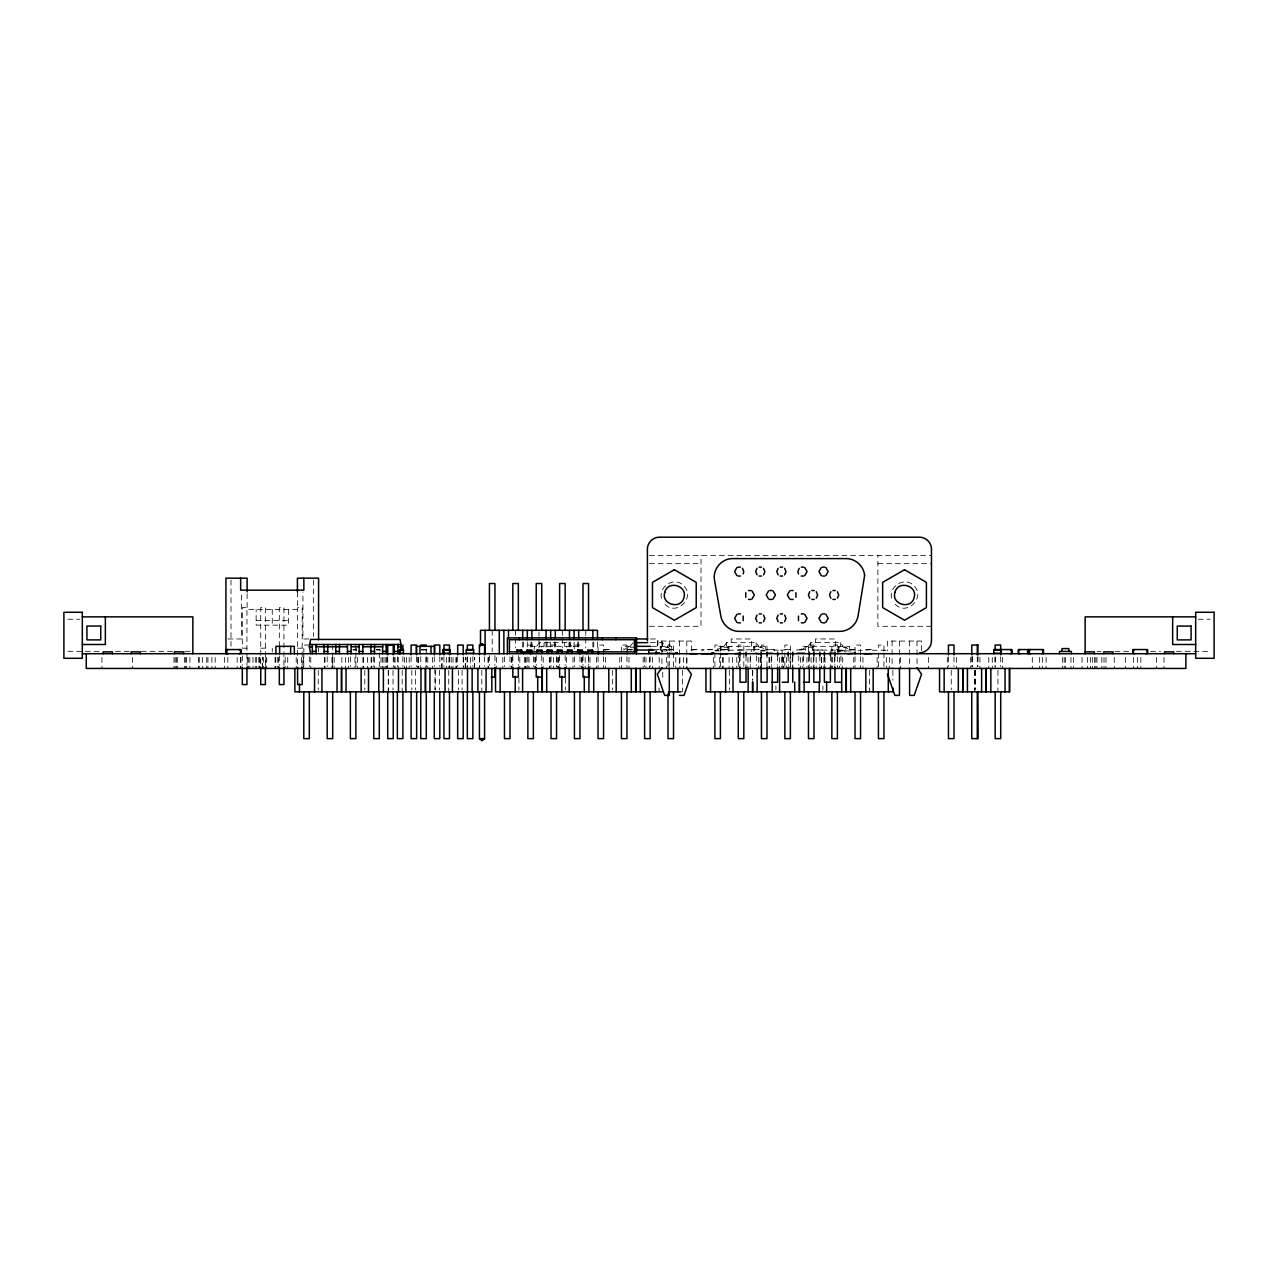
<?xml version="1.0" encoding="UTF-8"?>
<svg xmlns="http://www.w3.org/2000/svg" width="1278" height="1278" viewBox="0 0 1278 1278"><rect width="100%" height="100%" fill="white"/><g stroke="black" fill="none" stroke-linecap="round" stroke-linejoin="round"><path stroke-width="0.75" stroke-dasharray="5 3.75" d="M539.364 646.333L539.444 642.658L568.934 642.658L571.697 646.333M726.527 646.333L726.623 642.658L756.097 642.658L758.86 646.333M810.763 646.333L810.843 642.658L840.317 642.658L843.081 646.333M536.68 646.333L539.444 642.658M630.278 646.333L633.041 642.658M723.859 646.333L726.623 642.658M808.079 646.333L810.843 642.658M635.342 647.259L627.514 647.259L623.824 650.023L623.824 646.333L635.342 646.333M728.923 647.259L721.096 647.259L717.405 650.023L717.405 646.333L765.314 646.333L765.314 650.023L761.624 647.259L753.796 647.259M813.143 647.259L805.316 647.259L801.641 650.023L801.641 646.333L849.535 646.333L849.535 650.023L845.844 647.259L838.017 647.259M649.384 555.371L931.47 555.371M649.384 563.662L701.015 563.662M877.874 563.662L931.47 563.662M67.862 619.239L79.779 619.239M1198.221 619.239L1210.138 619.239M256.143 620.549L288.381 620.549M649.384 626.3L701.015 626.3L701.015 555.371M931.47 626.3L877.874 626.3L877.874 555.371M227.883 638.968L241.59 638.968L241.59 591.906M308.813 638.968L302.934 638.968L302.934 591.906M650.39 638.968L657.898 638.968L657.898 646.333M650.39 642.658L662.515 642.658L665.279 646.333M309.324 645.055L303.797 645.055L303.86 651.86M527.862 645.055L533.373 645.055M551.026 645.055L556.553 645.055M579.956 645.055L574.429 645.055L574.429 648.952M530.242 646.333L578.135 646.333M651.604 646.333L671.717 646.333L671.717 650.023L668.043 647.259L660.215 647.259M574.461 647.259L573.534 646.333M246.942 648.186L242.325 648.186L242.325 607.657L246.942 607.657L246.942 665.407M260.744 648.186L265.361 648.186M297.598 648.186L302.199 648.186M352.984 649.559L356.658 649.559M376.371 649.559L380.061 649.559L380.061 652.323M421.325 649.559L426.852 649.559L426.852 652.323M632.738 649.559L625.373 649.559L632.738 650.023M653.953 649.559L666.844 649.559L666.844 652.323M854.998 649.559L847.634 649.559L854.998 650.023M352.984 650.023L356.658 650.023M376.371 650.023L380.061 650.023M421.325 650.023L426.852 650.023M666.381 650.023L664.991 649.559M667.483 650.023L674.848 649.559L667.483 649.559L667.483 653.713M714.69 650.246L718.683 650.246M728.636 650.246L759.084 649.559L751.72 649.559L751.72 653.713M761.113 650.246L765.107 650.246M778.478 650.246L765.746 649.559L774.292 649.559L774.292 653.713M780.475 650.246L789.5 649.559L782.12 649.559L782.12 653.713M813.143 650.023L846.244 650.246M858.209 650.246L862.203 650.246M872.171 650.246L886.117 650.246M662.052 650.949L671.909 650.949M715.488 650.949L719.402 650.949M760.314 650.949L765.49 650.949M839.934 650.949L839.934 651.86L839.87 650.949L851.372 650.949M67.862 651.333L101.601 651.333M115.483 651.333L129.366 651.333M141.267 651.333L173.009 651.333M184.927 651.333L190.869 651.333M1097.051 651.333L1101.013 651.333M1114.911 651.333L1130.774 651.333M1150.615 651.333L1160.536 651.333M1176.399 651.333L1210.138 651.333M895.271 604.254C906.725 616.603 926.151 597.177 913.802 585.723C903.834 574.828 885.239 589.094 893.194 601.539M665.087 604.254C676.541 616.603 695.967 597.177 683.618 585.723C673.65 574.828 655.055 589.094 662.994 601.539M840.317 642.658L840.413 646.333M756.097 642.658L756.193 646.333M662.515 642.658L662.595 646.333M568.934 642.658L569.014 646.333M1164.002 657.387L1164.002 668.442M1156.638 657.387L1156.638 668.442M1140.855 657.387L1140.855 668.442M1137.34 657.387L1137.34 668.442M1133.618 657.387L1133.618 668.442M1125.327 657.387L1125.327 668.442M1114.272 657.387L1114.272 668.442M1105.981 657.387L1105.981 668.442M1104 657.387L1104 668.442M1101.828 657.387L1101.828 668.442M1096.987 657.387L1096.987 668.442M1095.805 657.387L1095.805 668.442M1094.463 657.387L1094.463 668.442M1092.307 657.387L1092.307 668.442M1090.326 657.387L1090.326 668.442M1087.626 657.387L1087.626 668.442M1082.035 657.387L1082.035 668.442M1073.584 657.387L1073.584 668.442M1070.98 657.387L1070.98 668.442M1065.389 657.387L1065.389 668.442M1064.223 657.387L1064.223 668.442M1062.689 657.387L1062.689 668.442M1046.091 657.387L1046.091 668.442M1042.576 657.387L1042.576 668.442M1039.653 657.387L1039.653 668.442M1032.289 657.387L1032.289 668.442M1002.399 657.387L1002.399 668.442M1000.706 656.748L1000.706 666.493M997.942 670.391L997.942 691.845M995.179 656.748L995.179 666.493M995.035 657.387L995.035 668.442M992.287 657.387L992.287 668.442M988.773 657.387L988.773 668.442M979.922 657.387L979.922 668.442M978.101 656.748L977.894 666.493M977.287 656.748L977.287 666.493M975.338 670.391L975.338 689.896M975.13 670.391L975.13 689.896M974.523 670.391L974.523 691.845M972.574 656.748L972.574 666.493M972.382 656.748L972.382 666.493M971.759 656.748L971.759 666.493M970.721 657.387L970.721 668.442M956.535 657.387L956.535 668.442M953.995 656.748L953.995 666.493M951.231 670.391L951.231 689.896M948.468 656.748L948.468 666.493M947.317 657.387L947.317 668.442M928.531 657.387L928.531 668.442M921.566 650.678L921.566 641.045L887.491 641.045L887.491 650.821M916.965 641.045L917.109 668.442M909.601 641.045L909.601 666.269M900.447 657.387L900.447 668.442M899.472 641.045L899.472 666.269M892.891 670.391L892.891 680.136M892.092 641.045L892.092 667.755M889.472 657.387L889.472 668.442M886.341 657.387L886.341 668.442M883.961 650.901L883.961 645.055L878.433 645.055L878.433 650.901M883.961 652.85L883.961 666.493M878.433 652.85L878.433 666.493M877.123 657.387L877.123 668.442M869.487 670.391L869.487 691.845M862.938 657.387L862.938 668.442M860.557 654.799L860.557 645.055L855.03 645.055L855.03 654.799M860.557 656.748L860.557 668.442M855.03 656.748L855.03 668.442M853.736 657.387L853.736 668.442M845.844 647.259L845.844 652.099M844.934 646.333L844.934 647.259M844.47 650.949L844.534 651.86M842.697 657.387L842.697 668.442M840.924 655.902L840.924 665.311M839.55 657.387L839.55 668.442M838.943 647.259L838.943 652.099M838.624 652.323L838.624 649.559L831.259 650.023M838.017 646.333L838.017 652.099M837.378 654.799L837.378 645.055L831.85 645.055L831.85 654.799M837.378 656.748L837.378 668.442M835.716 646.333L835.716 638.968L815.46 638.968L815.46 646.333M834.949 655.902L834.949 665.311M834.406 657.387L834.406 668.442M832.17 657.387L832.17 668.442M831.85 656.748L831.85 668.442M830.38 655.902L830.333 668.442M824.997 657.387L824.997 668.442M824.39 655.902L824.39 665.311M823.879 657.387L823.879 668.442M822.92 685.982L822.92 689.896M822.249 650.023L814.885 650.023M821.642 657.387L821.642 668.442M821.482 657.387L821.482 668.442M819.837 655.902L819.837 665.311M816.147 657.387L816.147 668.442M813.99 654.799L813.99 645.055L808.463 645.055L808.463 654.799M813.846 655.902L813.99 668.442M813.351 657.387L813.351 668.442M813.143 646.333L813.143 650.486M812.233 647.259L812.233 650.486M811.115 657.387L811.115 668.442M809.293 655.902L809.293 665.311M808.463 656.748L808.463 668.442M806.945 657.387L806.945 668.442M806.242 646.333L806.242 647.259M805.316 647.259L805.316 650.486M803.303 655.902L803.303 665.311M802.824 657.387L802.824 668.442M800.587 657.387L800.587 668.442M798.75 655.902L798.75 665.311M792.759 655.902L792.759 668.442M792.296 657.387L792.296 668.442M790.379 650.901L790.379 645.055L784.852 645.055L784.852 650.901M790.379 652.85L790.379 666.493M790.06 657.387L790.06 668.442M788.191 655.902L788.191 665.311M786.401 657.387L786.401 668.442M784.852 652.85L784.852 666.493M783.542 657.387L783.542 668.442M782.887 657.387L782.887 668.442M782.216 655.902L782.216 665.311M781.769 657.387L781.769 668.442M779.532 657.387L779.532 668.442M777.647 655.902L777.647 665.311M775.922 685.982L775.922 689.896M771.656 655.902L771.656 665.311M771.241 657.387L771.241 668.442M769.356 657.387L769.356 668.442M769.005 657.387L769.005 668.442M766.976 650.901L766.976 645.055L761.464 645.055L761.464 650.901M766.976 652.85L766.976 666.493M761.464 652.85L761.464 666.493M761.113 655.902L761.113 665.311M760.698 646.333L760.698 647.259M760.714 657.387L760.714 668.442M760.154 657.387L760.154 668.442M758.477 657.387L758.477 668.442M756.56 655.902L756.56 665.311M754.707 647.259L754.707 650.486M753.796 646.333L753.796 652.099M752.742 670.391L752.742 680.136M752.518 670.391L752.518 680.136M751.496 646.333L751.496 638.968L731.224 638.968L731.224 646.333M750.569 655.902L750.569 665.311M750.186 657.387L750.186 668.442M747.949 657.387L747.949 668.442M746.017 655.902L745.969 668.442M743.812 650.901L743.812 645.055L738.285 645.055L738.285 650.901M743.812 652.85L743.812 666.493M742.71 650.023L735.329 650.023M740.026 655.902L740.026 665.311M739.658 657.387L739.658 668.442M738.285 652.85L738.285 666.493M736.751 657.387L736.751 668.442M732.582 657.387L732.582 668.442M729.355 670.391L729.355 689.896M728.923 646.333L728.923 652.099M729.067 657.387L729.067 668.442M727.997 647.259L727.997 650.486M723.236 657.387L723.236 668.442M722.565 657.387L722.565 668.442M722.022 646.333L722.022 647.259M721.096 647.259L721.096 650.486M720.409 650.901L720.409 645.055L714.881 645.055L714.881 650.901M720.409 652.85L720.409 666.493M719.706 657.387L719.706 668.442M714.881 652.85L714.881 666.493M713.364 657.387L713.364 668.442M691.382 650.821L691.382 641.045L657.307 641.045L657.307 648.745M686.829 657.387L686.829 668.442M686.781 641.045L686.781 665.838M683.458 657.387L683.458 668.442M682.468 670.391L682.468 691.845M679.944 657.387L679.944 668.442M679.417 641.045L679.417 666.269M675.774 657.387L675.774 668.442M673.522 650.901L673.522 645.055L667.995 645.055L667.995 650.901M673.522 652.85L673.522 666.493M669.289 641.045L669.289 650.742M669.289 652.691L669.289 666.269M667.995 652.85L667.995 666.493M667.116 646.333L667.116 647.259M666.557 657.387L666.557 668.442M662.755 672.34L662.755 680.136M662.132 650.949L662.132 651.86M661.908 641.045L661.908 667.755M661.125 647.259L661.125 650.486M660.215 646.333L660.215 650.486M659.192 657.387L659.192 668.442M659.065 687.947L659.065 691.845M652.387 657.387L652.387 668.442M650.135 656.748L650.135 666.493M649.528 657.387L649.528 668.442M646.013 657.387L646.013 668.442M644.607 656.748L644.607 666.493M643.169 657.387L643.169 668.442M628.984 657.387L628.984 668.442M628.425 646.333L628.425 647.259M627.514 647.259L627.514 650.486M626.955 654.799L626.955 645.055L621.428 645.055L621.428 654.799M626.955 656.748L626.955 668.442M621.428 656.748L621.428 668.442M619.766 657.387L619.766 668.442M612.497 670.391L612.497 689.896M605.58 657.387L605.58 668.442M603.567 654.799L603.567 645.055L598.04 645.055L598.04 654.799M603.567 656.748L603.567 668.442M598.04 656.748L598.04 668.442M597.465 642.003L597.465 649.799M596.379 657.387L596.379 668.442M593.791 642.003L593.791 647.85M592.864 642.003L592.864 647.85M589.989 657.387L589.989 668.442M588.711 657.387L588.711 668.442M588.535 655.662L588.535 665.407M585.771 630.31L585.771 636.156M585.771 638.105L585.771 647.85M585.18 657.387L585.18 668.442M583.008 655.662L583.008 665.407M582.193 657.387L582.193 668.442M581.57 657.387L581.57 668.442M579.956 656.748L579.956 666.493M578.678 642.003L578.678 647.85M577.768 642.003L577.768 647.85M574.429 656.748L574.429 666.493M574.078 642.003L574.078 647.85M572.975 657.387L572.975 668.442M570.387 642.003L570.387 647.85M569.477 642.003L569.477 647.85M566.617 646.333L566.617 647.259M566.585 657.387L566.585 668.442M565.483 678.187L565.483 689.896M565.148 655.662L565.148 665.407M564.317 642.658L564.317 646.333M562.384 630.31L562.384 636.156M562.384 638.105L562.384 647.85M559.62 655.662L559.62 665.407M558.79 657.387L558.79 668.442M558.166 657.387L558.166 668.442M557.112 657.387L557.112 668.442M556.553 656.748L556.553 666.493M555.291 642.003L555.291 647.85M554.364 642.003L554.364 647.85M553.598 657.387L553.614 668.442M551.026 656.748L551.026 666.493M550.674 642.003L550.674 647.85M550.083 657.387L550.083 668.442M549.588 657.387L549.588 668.442M547 642.003L547 647.85M546.073 642.003L546.073 647.85M544.061 642.658L544.061 646.333M543.198 657.387L543.198 668.442M541.76 646.333L541.76 647.259M541.744 655.662L541.744 665.407M538.981 632.259L538.981 636.156M538.981 638.105L538.981 647.85M536.217 655.662L536.217 665.407M535.402 657.387L535.402 668.442M534.843 646.333L533.916 650.486M534.779 657.387L534.779 668.442M533.373 656.748L533.373 666.493M531.888 642.003L531.888 647.85M530.961 642.003L530.961 647.85M529.044 657.387L529.044 668.442M527.862 656.748L527.878 668.442M527.287 642.003L527.287 647.85M526.185 657.387L526.185 668.442M525.53 657.387L525.53 668.442M524.347 657.387L524.347 668.442M523.597 642.003L523.597 647.85M522.67 642.003L522.67 647.85M519.795 657.387L519.795 668.442M518.916 678.187L518.916 689.896M518.341 655.662L518.341 665.407M515.577 630.31L515.577 636.156M515.577 638.105L515.577 647.85M512.829 655.662L512.829 665.407M511.999 657.387L511.999 668.442M511.376 657.387L511.376 668.442M509.986 656.748L509.986 666.493M504.459 656.748L504.459 666.493M502.797 657.387L502.797 668.442M496.391 657.387L496.391 668.442M494.953 655.662L494.953 665.407M492.19 630.31L492.19 651.748M489.426 655.662L489.426 665.407M488.611 657.387L488.611 668.442M487.972 657.387L487.972 668.442M484.57 656.748L484.57 666.493M481.806 670.391L481.806 691.845M479.426 656.748L479.426 666.493M479.394 657.387L479.394 668.442M472.86 656.748L472.86 666.493M470.56 657.387L470.56 668.442M467.333 656.748L467.333 666.493M467.029 657.387L467.045 668.442M463.531 657.387L463.531 668.442M463.195 656.748L463.195 666.493M462.093 670.391L462.093 689.896M458.403 670.391L458.403 689.896M457.668 656.748L457.668 666.493M456.278 657.387L456.278 668.442M455.99 657.387L455.99 668.442M453.003 657.387L453.003 668.442M451.166 657.387L451.166 668.442M449.473 656.748L449.489 668.442M448.913 657.387L448.913 668.442M448.738 670.391L448.738 691.845M446.565 657.387L446.565 668.442M443.945 656.748L443.945 666.493M439.808 656.748L439.808 666.493M439.616 670.391L439.616 689.896M435.223 670.391L435.223 689.896M434.999 668.442L434.999 689.896M434.28 656.748L434.28 666.493M432.603 657.387L432.603 668.442M427.779 657.387L427.779 668.442M426.293 648.952L426.293 654.799M426.293 656.748L426.293 666.493M425.878 657.387L425.878 668.442M420.766 656.748L420.766 668.442M418.561 657.387L418.561 668.442M418.417 657.387L418.417 668.442M417.586 657.387L417.586 668.442M416.628 656.748L416.628 666.493M415.51 670.391L415.51 689.896M411.836 670.391L411.836 689.896M411.101 656.748L411.101 666.493M409.2 657.387L409.2 668.442M406.532 657.387L406.532 668.442M404.375 657.387L404.375 668.442M402.889 656.748L402.889 666.493M402.171 670.391L402.171 691.845M398.241 657.387L398.241 668.442M397.362 656.748L397.362 666.493M395.014 657.387L395.174 668.442M394.103 657.387L394.103 668.442M393.241 656.748L393.241 666.493M393.033 670.391L393.033 689.896M388.432 670.391L388.432 691.845M388.224 670.391L388.224 691.845M387.713 656.748L387.713 666.493M387.49 657.387L387.49 668.442M386.739 657.387L386.739 668.442M385.812 657.387L385.812 668.442M383.975 657.387L383.975 668.442M382.585 657.387L382.585 668.442M380.988 657.387L380.988 668.442M379.294 652.85L379.294 666.493M374.294 657.387L374.294 668.442M373.767 656.748L373.767 666.493M371.77 657.387L371.77 668.442M371.115 657.387L371.115 668.442M367.601 657.387L367.601 668.442M364.821 670.391L364.821 689.896M363.24 657.387L363.24 668.442M363.048 657.387L363.048 668.442M357.584 657.387L357.584 668.442M356.163 647.946L356.163 651.173M355.891 645.055L355.891 650.901M355.891 652.85L355.891 666.493M354.949 657.387L354.949 668.442M350.364 656.748L350.364 666.493M348.383 657.387L348.383 668.442M345.379 657.387L345.379 668.442M341.865 657.387L341.865 668.442M334.197 657.387L334.197 668.442M332.711 645.055L332.711 650.901M332.711 652.85L332.711 666.493M332.631 657.387L332.631 668.442M331.929 657.387L331.929 668.442M327.184 656.748L327.184 666.493M324.979 657.387L324.979 668.442M324.548 657.387L324.548 668.442M318.589 647.738L318.589 651.86M318.254 670.391L318.254 689.896M313.525 580.116L313.525 636.508M310.794 657.387L310.794 668.442M309.324 656.748L309.324 666.493M303.797 652.85L303.797 666.493M303.589 657.387L303.589 668.442M302.199 665.407L302.199 607.657L297.598 607.657L297.598 665.407M301.576 657.387L301.576 668.442M297.407 591.874L297.407 609.494L247.117 609.494L247.117 591.874M296.208 657.387L296.208 668.442M288.381 609.494L288.381 625.15L256.143 625.15L256.143 609.494M287.71 657.387L287.71 668.442M285.154 657.387L285.154 668.442M283.924 665.407L283.924 607.657L279.323 607.657L279.323 648.186M279.323 655.838L279.323 665.407M278.348 657.387L278.348 668.442M277.789 657.387L277.789 668.442M275.776 657.387L275.776 668.442M275.074 657.387L275.074 668.442M272.262 609.494L272.262 625.15M272.262 648.186L272.262 651.86M266.735 657.387L266.735 668.442M265.84 657.387L265.712 668.442M265.361 665.407L265.361 607.657L260.744 607.657L260.744 665.407M263.492 657.387L263.492 668.442M259.977 657.387L259.977 668.442M259.37 657.387L259.37 668.442M258.811 657.387L258.811 668.442M256.479 657.387L256.479 668.442M255.296 657.387L255.296 668.442M252.964 657.387L253.076 668.442M249.801 657.387L249.801 668.442M248.315 657.387L248.315 668.442M247.692 657.387L247.692 668.442M242.325 655.838L242.325 665.407M240.951 657.387L240.951 668.442M240.456 657.387L240.456 668.442M237.165 657.387L237.165 668.442M230.998 580.116L230.998 646.237M227.819 657.387L227.819 668.442M224.529 657.387L224.529 668.442M215.167 657.387L215.167 668.442M211.908 657.387L211.908 668.442M207.931 657.387L207.931 668.442M206.748 657.387L206.748 668.442M202.547 657.387L202.547 668.442M199.272 657.387L199.272 668.442M198.569 657.387L198.569 668.442M189.911 657.387L189.911 668.442M186.636 657.387L186.636 668.442M185.693 657.387L185.693 668.442M184.527 657.387L184.527 668.442M177.275 657.387L177.275 668.442M176.332 657.387L176.332 668.442M175.166 657.387L175.166 668.442M174 657.387L174 668.442M132.353 657.387L132.353 668.442M101.936 657.387L101.936 668.442M609.35 649.559L601.97 650.023L609.35 649.559M697.085 649.559L689.705 650.023L697.085 649.559M712.293 649.559L701.414 650.023L712.293 649.559M727.501 649.559L720.121 650.023L727.501 649.559M804.709 649.559L796.162 650.023L804.709 649.559M871.388 649.559L864.008 650.023L871.388 649.559M474.649 668.442L474.649 657.387L474.569 668.442M465.352 668.442L465.352 657.387L465.208 668.442M441.964 668.442L441.964 657.387L441.821 668.442M262.437 668.442L262.437 657.387L262.309 668.442"/><path stroke-width="1.5" d="M1061.635 651.429L1062.034 648.585L1068.759 648.585L1069.143 651.429M399.966 653.713L401.292 646.796L400.046 639.431L310.602 639.431L309.356 646.796L310.666 653.713M743.189 573.886L743.796 571.586L742.454 568.327M745.745 592.688L745.745 597.289M743.189 620.677L743.189 616.076M795.922 597.289L795.922 592.688M798.478 616.076L798.478 620.677M661.908 667.755L657.307 674.193L664.672 695.392L669.289 695.392L669.289 668.218M757.023 568.327L755.681 571.586L757.023 574.844M763.541 574.844L764.899 571.586L763.541 568.327M778.126 568.327L776.768 571.586L778.126 574.844M784.644 574.844L785.986 571.586L784.644 568.327M757.023 615.117L755.681 618.376L757.023 621.635M799.213 568.327L797.871 571.586L798.478 573.886M763.541 621.635L764.899 618.376L763.541 615.117M778.126 615.117L776.768 618.376L778.126 621.635M784.644 621.635L785.986 618.376L784.644 615.117M809.757 591.73L808.415 594.989L809.757 598.248M816.275 598.248L817.632 594.989L816.275 591.73M830.86 591.73L829.502 594.989L830.86 598.248M837.378 598.248L838.719 594.989L837.378 591.73M484.57 691.845L484.57 738.636L482.014 740.809L479.426 738.636L479.426 691.845M736.895 567.592L734.594 571.586L736.895 575.579M752.039 598.967L754.339 594.989L752.039 590.995M736.895 614.399L734.594 618.376L736.895 622.37M768.525 590.995L766.225 594.989L768.525 598.967M773.142 598.967L775.442 594.989L773.142 590.995M804.773 575.579L807.073 571.586L804.773 567.592M789.628 590.995L787.328 594.989L789.628 598.967M821.259 567.592L818.958 571.586L821.259 575.579M825.876 575.579L828.176 571.586L825.876 567.592M804.773 622.37L807.073 618.376L804.773 614.399M821.259 614.399L818.958 618.376L821.259 622.37M825.876 622.37L828.176 618.376L825.876 614.399M479.426 654.799L479.426 645.055L481.998 643.904L484.57 645.055L484.57 654.799M922.604 652.371C927.7 650.981 931.438 646.109 931.47 640.805L931.47 549.157C931.518 542.751 925.911 537.143 919.505 537.191L659.384 537.191C652.978 537.143 647.371 542.751 647.403 549.157L647.403 640.805M921.566 652.611L919.505 652.786M737.997 567.144L740.393 567.144M759.1 567.144L761.48 567.144M780.187 567.144L782.567 567.144M801.29 567.144L803.67 567.144M740.393 576.043L737.997 576.043M822.377 567.144L824.757 567.144M761.48 576.043L759.1 576.043M782.567 576.043L780.187 576.043M803.67 576.043L801.29 576.043M824.757 576.043L822.377 576.043M748.541 590.532L750.937 590.532M769.644 590.532L772.024 590.532M790.731 590.532L793.127 590.532M811.834 590.532L814.214 590.532M750.937 599.43L748.541 599.43M832.921 590.532L835.301 590.532M772.024 599.43L769.644 599.43M793.127 599.43L790.731 599.43M814.214 599.43L811.834 599.43M835.301 599.43L832.921 599.43M737.997 613.935L740.393 613.935M759.1 613.935L761.48 613.935M780.187 613.935L782.567 613.935M801.29 613.935L803.67 613.935M740.393 622.833L737.997 622.833M822.377 613.935L824.757 613.935M761.48 622.833L759.1 622.833M782.567 622.833L780.187 622.833M803.67 622.833L801.29 622.833M824.757 622.833L822.377 622.833M82.319 616.859L192.85 616.859L192.85 653.713M1195.681 616.859L1085.15 616.859L1085.15 653.713M637.642 638.968L647.77 638.968M509.235 639.703L634.687 639.703L634.687 651.86L509.235 651.86M637.355 642.658L647.77 642.658M82.319 644.495L105.355 644.495L105.355 616.859M309.356 644.495L401.292 644.495M1195.681 644.495L1172.645 644.495L1172.645 616.859M420.766 645.055L426.293 645.055M479.426 645.055L484.57 645.055M978.101 645.055L971.759 645.055L971.759 654.799M635.342 646.333L650.646 646.333M309.356 646.796L312.343 646.796M316.033 646.796L347.376 646.796M351.306 646.796L359.15 646.796M363.08 646.796L382.729 646.796M401.292 646.796L398.113 646.796L398.113 644.495M399.774 649.559L403.465 649.559L403.465 653.713M652.451 649.559L648.761 649.559L648.761 653.713M399.774 650.023L403.465 650.023M442.875 650.023L450.255 650.023M466.278 650.023L473.643 650.023M547.447 650.023L547.447 652.786L547.272 650.023L552.048 650.023L551.872 652.786M635.342 650.023L654.288 650.023M993.869 650.023L1001.233 650.023M516.871 650.949L521.648 650.949M526.999 650.949L531.776 650.949M537.143 650.949L541.92 650.949M547.272 650.949L552.048 650.949M557.4 650.949L562.176 650.949M567.528 650.949L572.304 650.949M577.672 650.949L582.448 650.949M587.8 650.949L592.577 650.949M312.343 651.397L316.033 651.397M324.053 651.397L327.727 651.397M335.747 651.397L339.437 651.397M347.44 651.397L351.13 651.397M359.15 651.397L362.824 651.397M370.844 651.397L374.534 651.397M382.537 651.397L386.228 651.397M394.231 651.397L397.921 651.397M1085.15 651.86L1094.351 651.86L1094.351 653.713M523.629 652.786L530.833 652.786L530.833 653.713M675.487 652.786L677.324 652.786L677.244 653.713M713.731 652.786L711.878 652.786L711.878 653.713M399.774 653.25L403.465 653.25M442.875 653.25L450.255 653.25M466.278 653.25L473.643 653.25M648.761 653.25L656.141 653.25M669.321 653.25L674.848 653.713M740.857 653.25L735.329 653.713M755.394 653.25L759.084 653.713M766.912 653.25L772.439 653.25M797.328 653.25L804.709 653.25M831.259 653.25L834.949 653.25M854.998 653.25L847.634 653.713M993.869 653.25L1001.233 653.25M82.319 653.713L1195.681 653.713M491.263 677.1L494.953 677.1L494.953 667.356M771.656 682.26L777.647 682.26L777.647 667.196M782.216 682.26L788.191 682.26L788.191 667.196M803.303 682.26L809.293 682.26L809.293 667.196M840.924 682.26L834.949 682.26L834.949 667.196M662.755 691.845L495.529 691.845L495.529 668.442M668.41 691.845L680.966 691.845M679.417 695.392L684.018 695.392L691.382 674.193L686.781 667.755M479.426 738.636L484.57 738.636M916.965 667.755L921.566 674.193L914.201 695.392L909.601 695.392L909.601 668.218M887.491 674.193L894.856 695.392L899.472 695.392L899.472 668.218M1185.888 653.713L1185.888 668.442L86.265 668.442L86.265 653.713M1173.763 653.713L1173.763 651.86L1164.546 651.86L1164.546 653.713M1147.628 653.713L1147.628 649.559L1132.899 649.559L1132.899 653.713M1145.791 649.559L1147.165 650.023L1147.165 653.25L1145.791 653.713M1134.736 649.559L1133.362 650.023L1133.362 653.25L1134.736 653.713M1113.042 653.713L1113.042 651.86L1103.825 651.86L1103.825 653.713M1071.363 653.713L1071.363 651.429L1059.43 651.429L1059.43 653.713M1043.519 653.713L1043.519 649.559L1018.246 649.559L1018.246 653.713M1041.682 649.559L1043.056 650.023L1043.056 653.25L1041.682 653.713M1030.627 649.559L1028.071 650.023L1028.071 653.25L1030.627 653.713M1029.461 649.559L1029.237 653.25M1028.774 649.559L1028.774 653.713M1027.608 649.559L1027.608 653.713M1020.1 649.559L1018.71 650.023L1018.71 653.25L1020.1 653.713M1011.936 653.713L1011.936 649.559L993.869 649.559L993.869 653.713M1010.099 649.559L1011.473 650.023L1011.473 653.25L1010.099 653.713M1009.636 668.442L1009.636 691.845L939.538 691.845L939.538 668.442M1009.396 668.442L1009.396 691.845M1005.035 668.442L1005.035 691.845M1001.233 649.559L1001.233 653.713M1000.706 654.799L1000.706 645.055L995.179 645.055L995.179 648.952M1000.706 691.845L1000.706 738.636L995.179 738.636L995.179 691.845M990.849 668.442L990.849 691.845M986.249 668.442L986.217 691.845M985.977 668.442L985.977 691.845M981.616 668.442L981.616 691.845M977.894 645.055L977.894 654.799M977.894 691.845L978.101 738.636L971.759 738.636L971.759 691.845M977.287 645.055L977.287 654.799M977.287 691.845L977.287 738.636M967.43 668.442L967.43 691.845M962.941 691.845L962.941 668.442L962.685 691.845M958.324 668.442L958.324 691.845M953.995 654.799L953.995 645.055L948.468 645.055L948.468 654.799M953.995 691.845L953.995 738.636L948.468 738.636L948.468 691.845M944.138 668.442L944.138 691.845M892.891 687.947L892.891 691.845L705.951 691.845L705.951 668.442M888.29 668.442L888.29 691.845M883.961 691.845L883.961 738.636L878.433 738.636L878.433 691.845M873.178 668.442L873.178 691.845M871.388 653.713L864.008 653.713M865.813 668.442L865.813 691.845M860.557 691.845L860.557 738.636L855.03 738.636L855.03 691.845M850.701 668.442L850.701 691.845M846.324 668.442L846.324 691.845M846.1 668.442L846.1 691.845M841.707 668.442L841.707 691.845M837.378 691.845L837.378 738.636L831.85 738.636L831.85 691.845M834.949 652.131L834.949 655.902M830.38 652.131L830.38 655.902M830.38 667.196L830.38 682.26L824.39 682.26L824.39 667.196M826.61 682.085L826.61 691.845M824.39 652.131L824.39 655.902M819.837 652.131L819.837 655.902M819.837 667.196L819.837 682.26L813.846 682.26L813.846 667.196M819.246 682.085L819.246 691.845M813.846 652.131L813.846 655.902M813.99 691.845L813.99 738.636L808.463 738.636L808.463 691.845M809.293 652.131L809.293 655.902M804.134 668.442L804.134 691.845M799.533 668.442L799.533 691.845M799.309 668.442L799.309 691.845M794.708 682.085L794.708 691.845M792.759 652.131L792.759 655.902M792.759 667.196L792.759 682.26M790.379 691.845L790.379 738.636L784.852 738.636L784.852 691.845M788.191 652.131L788.191 655.902M779.596 668.442L779.596 691.845M777.647 652.131L777.647 655.902M772.231 668.442L772.231 691.845M767.104 652.131L767.104 655.902M767.104 667.196L767.104 682.26L761.113 682.26L761.113 667.196M766.976 691.845L766.976 738.636L761.464 738.636L761.464 691.845M761.113 652.131L761.113 655.902M757.135 668.442L757.135 691.845M752.742 682.085L752.742 691.845M752.518 682.085L752.518 691.845M748.141 668.442L748.141 691.845M746.017 652.131L746.017 655.902M746.017 667.196L746.017 682.26L740.026 682.26L740.026 667.196M743.812 691.845L743.812 738.636L738.285 738.636L738.285 691.845M740.026 652.131L740.026 655.902M733.029 668.442L733.029 691.845M727.501 653.713L720.121 653.713M725.664 668.442L725.664 691.845M720.409 691.845L720.409 738.636L714.881 738.636L714.881 691.845M712.293 653.713L701.414 653.713M710.552 668.442L710.552 691.845M697.085 653.713L689.705 653.713M677.851 668.442L677.851 691.845M673.522 691.845L673.522 738.636L667.995 738.636L667.995 693.794M656.141 650.949L656.141 653.713M655.374 668.442L655.374 691.845M650.135 691.845L650.135 738.636L644.607 738.636L644.607 691.845M640.278 668.442L640.278 691.845M636.524 653.713L636.524 637.866L507.398 637.866L507.398 653.713M636.348 637.866L636.348 653.713M635.885 668.442L635.885 691.845M635.677 668.442L635.677 691.845M634.511 639.703L634.511 651.86M631.284 668.442L631.284 691.845M626.955 691.845L626.955 738.636L621.428 738.636L621.428 691.845M616.172 668.442L616.172 691.845M615.788 637.866L615.788 639.703M608.807 668.442L608.807 691.845M603.567 691.845L603.567 738.636L598.04 738.636L598.04 691.845M602.385 637.866L602.385 639.703M598.535 651.86L598.535 653.713M598.36 651.86L598.36 653.713M597.465 638.105L597.465 630.31L480.496 630.31L480.496 645.901M593.711 668.442L593.711 691.845M592.864 630.31L592.864 638.105M592.577 652.786L592.577 650.023L587.8 650.023L587.8 652.786M592.401 650.023L592.401 652.786M589.094 668.442L588.886 691.845M588.535 630.31L588.535 583.519L583.008 583.519L583.008 630.31M588.535 667.356L588.535 677.1L583.008 677.1L583.008 667.356M586.73 653.713L586.906 652.786L579.701 652.786L579.701 653.713M584.286 676.238L584.286 691.845M582.273 652.786L582.448 650.023L577.672 650.023L577.672 652.786M579.877 652.786L579.877 653.713M579.956 691.845L579.956 738.636L574.429 738.636L574.429 691.845M578.678 630.31L578.678 638.105M577.832 650.023L577.832 652.786M574.078 630.31L574.078 638.105M572.145 652.786L572.304 650.023L567.528 650.023L567.528 652.786M569.477 630.31L569.477 638.105M569.173 668.442L569.173 691.845M567.704 650.023L567.704 652.786M565.148 630.31L565.148 583.519L559.62 583.519L559.62 630.31M565.148 667.356L565.148 677.1L559.62 677.1L559.62 667.356M562 652.786L562.176 650.023L557.4 650.023L557.4 652.786M561.809 676.238L561.809 691.845M557.575 650.023L557.575 652.786M556.553 691.845L556.553 738.636L551.026 738.636L551.026 691.845M555.291 630.31L555.291 638.105M550.674 630.31L550.674 638.105M546.696 668.442L546.696 691.845M546.073 630.31L546.073 638.105M542.319 668.442L542.319 691.845M542.096 668.442L542.096 691.845M541.744 630.31L541.744 583.519L536.217 583.519L536.217 630.31M541.744 652.786L541.92 650.023L537.143 650.023L537.143 652.786M541.744 667.356L541.744 677.1L536.217 677.1L536.217 667.356M537.703 676.238L537.703 691.845M537.303 650.023L537.303 652.786M533.373 691.845L533.373 738.636L527.862 738.636L527.862 691.845M531.888 630.31L531.888 638.105M531.616 652.786L531.776 650.023L526.999 650.023L526.999 652.786M530.658 652.786L530.658 653.713M527.287 630.31L527.319 639.703M527.175 650.023L527.175 652.786M523.804 652.786L523.629 653.713M522.67 630.31L522.67 638.105M522.606 668.442L522.606 691.845M521.648 652.786L521.648 650.023L516.871 650.023L516.871 652.786M521.472 650.023L521.472 652.786M519.251 637.866L519.251 639.703M518.341 630.31L518.341 583.519L512.829 583.519L512.829 630.31M518.341 667.356L518.341 677.1L512.829 677.1L512.829 667.356M517.047 650.023L517.047 652.786M515.242 676.238L515.242 691.845M509.986 691.845L509.986 738.636L504.459 738.636L504.459 691.845M509.411 639.703L509.411 651.86M508.5 630.31L508.5 638.105M503.883 630.31L503.883 653.713M500.129 668.442L500.129 691.845M499.283 630.31L499.283 653.713M494.953 630.31L494.953 583.519L489.426 583.519L489.426 630.31M491.854 668.442L491.854 691.845L294.867 691.845L294.867 668.442M486.087 668.442L486.087 691.845M485.097 630.31L485.097 653.713M481.998 643.904L481.998 645.055M477.908 668.442L477.908 691.845M473.643 653.713L473.643 649.559L466.278 649.559L466.278 653.713M472.86 648.952L472.86 645.055L467.333 645.055L467.333 648.952M472.86 691.845L472.86 738.636L467.333 738.636L467.333 691.845M472.141 668.442L472.141 691.845M467.524 668.442L467.524 691.845M463.195 654.799L463.195 645.055L457.668 645.055L457.668 654.799M463.195 691.845L463.195 738.636L457.668 738.636L457.668 691.845M452.428 668.442L452.428 691.845M450.255 653.713L450.255 649.559L442.875 649.559L442.875 653.713M449.473 654.799L449.473 645.055L443.945 645.055L443.945 654.799M449.473 691.845L449.473 738.636L443.945 738.636L443.945 691.845M445.064 668.442L445.064 691.845M439.808 654.799L439.808 645.055L434.28 645.055L434.28 654.799M439.808 691.845L439.808 738.636L434.28 738.636L434.28 691.845M434.728 653.713L434.728 646.333L416.293 646.333L416.293 653.713M431.037 646.333L431.037 653.713M429.951 668.442L429.951 691.845M426.293 691.845L426.293 738.636L420.766 738.636L420.766 691.845M425.558 668.442L425.558 691.845M425.35 668.442L425.35 691.845M420.957 668.442L420.957 691.845M419.983 646.333L419.983 653.713M416.628 654.799L416.628 645.055L411.101 645.055L411.101 654.799M416.628 691.845L416.628 738.636L411.101 738.636L411.101 691.845M405.861 668.442L405.861 691.845M402.889 645.055L402.889 648.952M402.889 691.845L402.889 738.636L397.362 738.636L397.362 691.845M399.631 650.023L399.631 653.713M398.48 668.442L398.48 691.845M397.921 644.495L397.921 653.713M394.231 644.511L394.231 653.713M393.241 654.799L393.241 645.055L387.713 645.055L387.713 654.799M393.241 691.845L393.241 738.636L387.713 738.636L387.713 691.845M386.403 644.495L386.403 646.796M386.228 644.495L386.228 653.713M383.384 668.442L383.384 691.845M382.729 644.495L382.537 653.713M379.294 691.845L379.294 738.636L373.767 738.636L373.767 691.845M378.767 668.442L378.767 691.845M374.534 644.495L374.534 653.713M370.844 644.495L370.844 653.713M368.511 668.442L368.511 691.845M362.824 644.495L362.824 653.713M361.147 668.442L361.147 691.845M359.15 644.495L359.15 653.713M355.891 691.845L355.891 738.636L350.364 738.636L350.364 691.845M351.13 644.495L351.13 653.713M347.44 644.495L347.44 653.713M346.034 668.442L346.034 691.845M341.657 668.442L341.657 691.845M341.434 668.442L341.434 691.845M339.437 644.495L339.437 653.713M337.041 668.442L337.041 691.845M335.747 644.495L335.747 653.713M332.711 691.845L332.711 738.636L327.184 738.636L327.184 691.845M327.727 644.495L327.727 653.713M324.053 644.495L324.053 653.713M321.944 668.442L321.944 691.845M318.589 639.799L318.589 578.167L297.407 578.167L297.407 591.874M316.033 644.495L316.033 653.713M314.564 668.442L314.564 691.845M312.343 644.495L312.343 653.713M309.324 691.845L309.324 738.636L303.797 738.636L303.797 691.845M303.86 578.167L303.86 590.148L240.663 590.148L240.663 578.167M302.199 667.324L302.199 684.561L297.598 684.561L297.598 667.324M299.467 684.034L299.467 691.845M294.339 653.713L294.339 646.333L275.92 646.333L275.92 653.713M290.665 646.333L290.665 653.713M283.924 667.324L283.924 684.561L279.323 684.561L279.323 667.324M279.61 646.333L279.61 653.713M265.361 667.324L265.361 684.561L260.744 684.561L260.744 667.324M247.117 591.874L247.117 578.167L225.934 578.167L225.934 653.713M246.942 667.324L246.942 684.561L242.325 684.561L242.325 667.324M241.031 653.713L241.031 649.559L226.286 649.559L226.286 653.713M239.194 649.559L240.568 650.023L240.568 653.25L239.194 653.713M228.139 649.559L226.749 650.023L226.749 653.25L228.139 653.713M183.649 653.713L183.649 651.86L174.431 651.86L174.431 653.713M140.324 653.713L140.324 651.86L131.107 651.86L131.107 653.713M112.352 653.713L112.352 651.86L103.135 651.86L103.135 653.713M659.384 652.786A11.981 11.981 0 0 1 657.307 652.611M864.599 575.643L858.033 616.14C856.548 624.718 848.592 631.396 839.886 631.364L738.988 631.364C730.281 631.396 722.326 624.718 720.84 616.14L714.514 580.228C712.421 569.365 721.607 558.422 732.661 558.598L846.228 558.598C855.589 558.55 863.944 566.314 864.599 575.643M664.752 592.417C660.982 604.606 681.11 610.005 683.938 597.561C687.708 585.356 667.595 579.972 664.752 592.417M894.935 592.417C891.165 604.606 911.294 610.005 914.121 597.561C917.892 585.356 897.779 579.972 894.935 592.417M674.353 569.716L652.467 582.353L652.467 607.609L674.353 620.245L696.222 607.609L696.222 582.353L674.353 569.716M904.536 569.716L882.651 582.353L882.651 607.609L904.536 620.245L926.406 607.609L926.406 582.353L904.536 569.716M82.319 612.274L63.9 612.274L63.9 658.298L82.319 658.298L82.319 612.274M1214.1 612.274L1195.681 612.274L1195.681 658.298L1214.1 658.298L1214.1 612.274M100.738 626.076L86.92 626.076L86.92 639.895L100.738 639.895L100.738 626.076M1191.08 626.076L1177.262 626.076L1177.262 639.895L1191.08 639.895L1191.08 626.076M855.126 653.713L855.126 652.786L854.998 653.713"/></g></svg>
